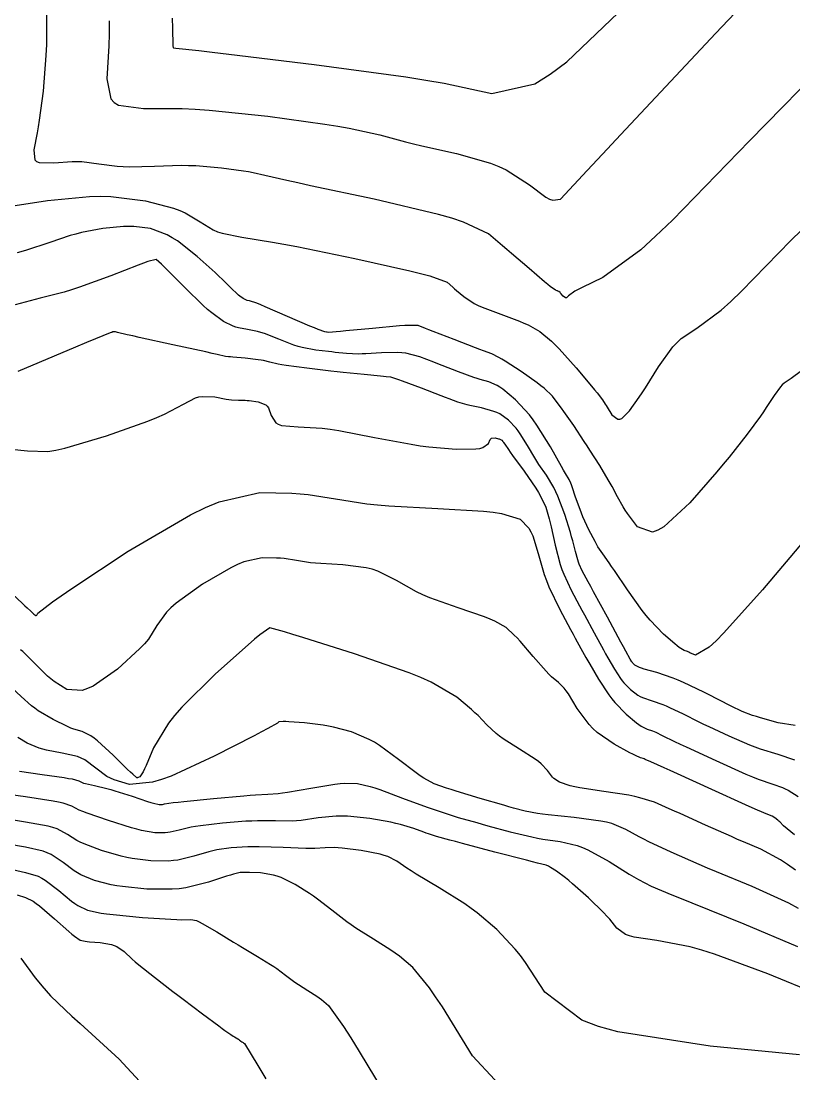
# Model space of a CAD drawing. Header units: metres. Extents: x 837117 to 838479, y 1189012 to 1191015.
# Drawn here: x 837753.26 to 837777.78, y 1189079.19 to 1189112.58 of the extents above; entities that cross this region are included whole.
import ezdxf

# ---------------------------------------------------------------- set-up
doc = ezdxf.new("R2010")
doc.units = ezdxf.units.M
doc.header["$LTSCALE"] = 0.3
doc.layers.add('COTAS 10', color=1, linetype='Continuous')
doc.layers.add('COTAS INT', color=252, linetype='Continuous')

msp = doc.modelspace()

# ---------------------------------------------------------------- linework, layer by layer
at = {"layer": 'COTAS 10'}
for points in [[(837778.022, 1189101.488), (837777.687, 1189101.241), (837777.47, 1189101.098), (837777.411, 1189101.043), (837777.354, 1189100.981), (837777.153, 1189100.704), (837776.903, 1189100.321), (837776.814, 1189100.193), (837776.716, 1189100.055), (837776.294, 1189099.477), (837775.726, 1189098.754), (837775.536, 1189098.525), (837775.332, 1189098.283), (837774.479, 1189097.304), (837773.65, 1189096.541), (837773.461, 1189096.435), (837773.289, 1189096.374), (837772.818, 1189096.538), (837772.503, 1189096.965), (837772.431, 1189097.072), (837772.366, 1189097.173), (837772.183, 1189097.494), (837772.011, 1189097.821), (837771.953, 1189097.925), (837771.889, 1189098.035), (837771.619, 1189098.483), (837771.309, 1189098.973), (837771.22, 1189099.11), (837771.13, 1189099.248), (837770.795, 1189099.751), (837770.483, 1189100.202), (837770.407, 1189100.307), (837770.336, 1189100.404), (837770.119, 1189100.68), (837769.853, 1189100.934), (837769.751, 1189101.017), (837769.637, 1189101.105), (837769.125, 1189101.466), (837768.622, 1189101.793), (837768.515, 1189101.859), (837768.421, 1189101.915), (837768.198, 1189102.028), (837767.934, 1189102.125), (837767.814, 1189102.17), (837767.674, 1189102.223), (837767.002, 1189102.481), (837766.337, 1189102.737), (837766.202, 1189102.789), (837766.088, 1189102.832), (837765.855, 1189102.922), (837765.576, 1189102.93), (837765.434, 1189102.923), (837765.263, 1189102.912), (837764.408, 1189102.836), (837763.564, 1189102.753), (837763.399, 1189102.738), (837763.264, 1189102.726), (837763.024, 1189102.709), (837762.978, 1189102.714), (837762.964, 1189102.716), (837762.95, 1189102.717), (837762.897, 1189102.723), (837762.683, 1189102.803), (837762.568, 1189102.851), (837762.428, 1189102.91), (837761.719, 1189103.216), (837761.007, 1189103.522), (837760.864, 1189103.581), (837760.745, 1189103.629), (837760.514, 1189103.709), (837760.435, 1189103.724), (837760.413, 1189103.73), (837760.391, 1189103.739), (837760.307, 1189103.778), (837760.2, 1189103.857), (837760.162, 1189103.889), (837760.121, 1189103.927), (837759.944, 1189104.101), (837759.654, 1189104.382), (837759.542, 1189104.486), (837759.417, 1189104.602), (837758.849, 1189105.114), (837758.222, 1189105.607), (837758.06, 1189105.71), (837757.902, 1189105.799), (837757.373, 1189105.999), (837756.838, 1189106.064), (837756.677, 1189106.067), (837756.51, 1189106.065), (837755.86, 1189106.003), (837755.183, 1189105.872), (837755, 1189105.826), (837754.818, 1189105.775), (837754.176, 1189105.554), (837753.404, 1189105.3), (837753.14, 1189105.228)], [(837777.795, 1189086.771), (837777.453, 1189087.063), (837777.334, 1189087.182), (837777.303, 1189087.211), (837777.273, 1189087.237), (837777.175, 1189087.312), (837777.086, 1189087.366), (837777.061, 1189087.378), (837777.037, 1189087.389), (837776.951, 1189087.419), (837776.626, 1189087.554), (837776.452, 1189087.631), (837776.241, 1189087.726), (837775.175, 1189088.213), (837774.084, 1189088.713), (837773.858, 1189088.816), (837773.664, 1189088.904), (837773.241, 1189089.094), (837773.064, 1189089.167), (837773.026, 1189089.181), (837772.992, 1189089.193), (837772.91, 1189089.216), (837772.752, 1189089.286), (837772.67, 1189089.328), (837772.571, 1189089.38), (837772.078, 1189089.648), (837771.533, 1189090.023), (837771.402, 1189090.143), (837771.279, 1189090.269), (837770.908, 1189090.781), (837770.625, 1189091.246), (837770.557, 1189091.342), (837770.494, 1189091.425), (837770.307, 1189091.607), (837770.089, 1189091.789), (837770.008, 1189091.872), (837769.917, 1189091.968), (837769.51, 1189092.432), (837769.093, 1189092.911), (837768.996, 1189093.017), (837768.907, 1189093.111), (837768.651, 1189093.354), (837768.293, 1189093.551), (837768.14, 1189093.615), (837767.963, 1189093.684), (837767.13, 1189093.969), (837766.23, 1189094.293), (837766.011, 1189094.386), (837765.805, 1189094.481), (837765.172, 1189094.836), (837764.578, 1189095.135), (837764.397, 1189095.194), (837764.209, 1189095.244), (837763.471, 1189095.337), (837762.768, 1189095.374), (837762.602, 1189095.388), (837762.448, 1189095.403), (837761.998, 1189095.472), (837761.607, 1189095.534), (837761.491, 1189095.545), (837761.371, 1189095.553), (837760.91, 1189095.563), (837760.325, 1189095.429), (837760.127, 1189095.347), (837759.914, 1189095.246), (837759.015, 1189094.719), (837758.185, 1189094.122), (837758.016, 1189093.976), (837757.873, 1189093.839), (837757.574, 1189093.416), (837757.304, 1189092.98), (837757.178, 1189092.835), (837757.031, 1189092.68), (837756.319, 1189092.03), (837755.552, 1189091.494), (837755.371, 1189091.41), (837755.204, 1189091.354), (837754.712, 1189091.383), (837754.316, 1189091.633), (837754.208, 1189091.717), (837754.102, 1189091.806), (837753.727, 1189092.18), (837753.396, 1189092.519), (837753.318, 1189092.587), (837753.244, 1189092.643)], [(837777.951, 1189079.793), (837775.124, 1189080.077), (837772.193, 1189080.527), (837771.581, 1189080.701), (837771.055, 1189080.898), (837769.874, 1189081.789), (837769.266, 1189082.723), (837769.101, 1189082.946), (837768.938, 1189083.153), (837768.36, 1189083.776), (837767.734, 1189084.296), (837767.54, 1189084.439), (837767.337, 1189084.582), (837766.529, 1189085.093), (837765.796, 1189085.532), (837765.64, 1189085.629), (837765.505, 1189085.715), (837765.186, 1189085.939), (837764.899, 1189086.085), (837764.784, 1189086.122), (837764.654, 1189086.157), (837764.055, 1189086.274), (837763.453, 1189086.353), (837763.321, 1189086.365), (837763.204, 1189086.372), (837762.908, 1189086.363), (837762.584, 1189086.342), (837762.45, 1189086.341), (837762.296, 1189086.343), (837761.579, 1189086.368), (837760.814, 1189086.392), (837760.629, 1189086.392), (837760.456, 1189086.391), (837759.931, 1189086.363), (837759.477, 1189086.296), (837759.349, 1189086.269), (837759.22, 1189086.238), (837758.744, 1189086.098), (837758.241, 1189085.976), (837758.095, 1189085.956), (837757.945, 1189085.943), (837757.379, 1189085.947), (837756.783, 1189086.025), (837756.614, 1189086.058), (837756.444, 1189086.096), (837755.817, 1189086.276), (837755.264, 1189086.485), (837755.141, 1189086.541), (837755.03, 1189086.597), (837754.738, 1189086.79), (837754.408, 1189086.965), (837754.273, 1189087.008), (837754.119, 1189087.049), (837753.407, 1189087.178), (837752.699, 1189087.288)]]:
    msp.add_lwpolyline(points, dxfattribs=at)
at = {"layer": 'COTAS INT'}
for points in [[(837756.06, 1189112.588), (837756.059, 1189112.175), (837756.053, 1189111.799), (837755.988, 1189110.752), (837756.106, 1189110.116), (837756.216, 1189110), (837756.359, 1189109.91), (837757.152, 1189109.803), (837758.371, 1189109.803), (837758.783, 1189109.782), (837759.226, 1189109.75), (837761.094, 1189109.559), (837762.902, 1189109.314), (837763.308, 1189109.25), (837763.673, 1189109.186), (837764.649, 1189108.969), (837765.453, 1189108.752), (837765.709, 1189108.689), (837765.979, 1189108.624), (837767.076, 1189108.381), (837768.156, 1189108.076), (837768.415, 1189107.972), (837768.656, 1189107.86), (837769.386, 1189107.385), (837769.913, 1189106.994), (837770.027, 1189106.935), (837770.128, 1189106.896), (837770.375, 1189106.933), (837771.224, 1189107.845), (837771.704, 1189108.358), (837772.29, 1189108.984), (837775.288, 1189112.187), (837778.386, 1189115.449)], [(837778.999, 1189111.47), (837776.37, 1189108.781), (837773.928, 1189106.27), (837773.393, 1189105.76), (837772.919, 1189105.33), (837771.72, 1189104.445), (837771.065, 1189104.136), (837770.936, 1189104.069), (837770.828, 1189104.01), (837770.626, 1189103.865), (837770.565, 1189103.807), (837770.547, 1189103.804), (837770.528, 1189103.807), (837770.455, 1189103.861), (837770.388, 1189103.937), (837770.373, 1189103.954), (837770.36, 1189103.968), (837770.323, 1189104), (837770.29, 1189104.018), (837770.279, 1189104.023), (837770.267, 1189104.028), (837770.215, 1189104.047), (837770.051, 1189104.164), (837769.968, 1189104.23), (837769.869, 1189104.312), (837769.376, 1189104.73), (837768.815, 1189105.212), (837768.673, 1189105.334), (837768.537, 1189105.451), (837768.095, 1189105.829), (837767.293, 1189106.208), (837766.93, 1189106.325), (837766.506, 1189106.446), (837764.465, 1189106.928), (837762.449, 1189107.357), (837762.041, 1189107.446), (837761.697, 1189107.522), (837760.999, 1189107.687), (837760.622, 1189107.771), (837760.481, 1189107.796), (837760.324, 1189107.821), (837759.625, 1189107.915), (837758.81, 1189107.984), (837758.58, 1189107.992), (837758.348, 1189107.996), (837757.494, 1189107.972), (837756.696, 1189107.951), (837756.499, 1189107.956), (837756.313, 1189107.966), (837755.728, 1189108.044), (837755.195, 1189108.114), (837755.042, 1189108.12), (837754.887, 1189108.12), (837754.305, 1189108.07), (837753.845, 1189108.081), (837753.766, 1189108.119), (837753.709, 1189108.173), (837753.677, 1189108.494), (837753.786, 1189109.035), (837753.818, 1189109.227), (837753.851, 1189109.438), (837753.973, 1189110.354), (837754.065, 1189111.487), (837754.078, 1189111.835), (837754.085, 1189112.197), (837754.066, 1189113.627)], [(837758.06, 1189112.677), (837758.07, 1189112.351), (837758.082, 1189111.796), (837758.091, 1189111.744), (837758.1, 1189111.734), (837758.112, 1189111.727), (837758.178, 1189111.718), (837758.901, 1189111.642), (837759.327, 1189111.592), (837759.851, 1189111.53), (837762.562, 1189111.202), (837765.464, 1189110.813), (837766.108, 1189110.711), (837766.684, 1189110.613), (837768.192, 1189110.282), (837769.558, 1189110.588), (837770.045, 1189110.892), (837770.578, 1189111.29), (837772.897, 1189113.518)], [(837752.944, 1189106.713), (837754.101, 1189106.891), (837755.436, 1189107.017), (837755.779, 1189107.023), (837756.11, 1189107.015), (837757.208, 1189106.882), (837758.097, 1189106.648), (837758.296, 1189106.578), (837758.474, 1189106.504), (837758.949, 1189106.217), (837759.358, 1189105.956), (837759.496, 1189105.899), (837759.644, 1189105.849), (837760.265, 1189105.725), (837761.235, 1189105.573), (837761.603, 1189105.506), (837762.014, 1189105.427), (837763.854, 1189105.052), (837765.593, 1189104.664), (837765.939, 1189104.578), (837766.226, 1189104.501), (837766.776, 1189104.298), (837766.96, 1189104.14), (837767.016, 1189104.092), (837767.075, 1189104.041), (837767.308, 1189103.841), (837767.639, 1189103.625), (837767.759, 1189103.565), (837767.892, 1189103.504), (837768.477, 1189103.282), (837769.074, 1189103.062), (837769.215, 1189103.002), (837769.344, 1189102.943), (837769.724, 1189102.733), (837770.088, 1189102.431), (837770.208, 1189102.313), (837770.336, 1189102.181), (837770.87, 1189101.583), (837771.356, 1189101.005), (837771.454, 1189100.887), (837771.537, 1189100.786), (837771.707, 1189100.57), (837771.794, 1189100.436), (837771.825, 1189100.388), (837771.859, 1189100.334), (837772.007, 1189100.097), (837772.194, 1189099.951), (837772.253, 1189099.954), (837772.315, 1189099.977), (837772.565, 1189100.215), (837772.869, 1189100.649), (837772.965, 1189100.795), (837773.067, 1189100.952), (837773.48, 1189101.612), (837773.939, 1189102.247), (837774.071, 1189102.388), (837774.205, 1189102.514), (837774.703, 1189102.843), (837775.471, 1189103.409), (837775.774, 1189103.684), (837776.116, 1189104.011), (837777.678, 1189105.617), (837779.697, 1189107.58)], [(837778.051, 1189096.046), (837776.782, 1189094.542), (837775.557, 1189093.175), (837775.307, 1189092.922), (837775.095, 1189092.725), (837774.652, 1189092.467), (837774.481, 1189092.551), (837774.441, 1189092.569), (837774.404, 1189092.585), (837774.295, 1189092.624), (837774.141, 1189092.717), (837774.076, 1189092.767), (837774, 1189092.828), (837773.645, 1189093.137), (837773.214, 1189093.583), (837773.091, 1189093.73), (837772.965, 1189093.887), (837772.498, 1189094.541), (837772.086, 1189095.156), (837771.996, 1189095.288), (837771.916, 1189095.404), (837771.713, 1189095.686), (837771.564, 1189095.91), (837771.517, 1189095.989), (837771.469, 1189096.075), (837771.277, 1189096.449), (837771.087, 1189096.863), (837771.04, 1189096.976), (837770.996, 1189097.088), (837770.854, 1189097.482), (837770.746, 1189097.805), (837770.722, 1189097.871), (837770.7, 1189097.927), (837770.645, 1189098.045), (837770.531, 1189098.235), (837770.472, 1189098.337), (837770.403, 1189098.46), (837770.055, 1189099.079), (837769.627, 1189099.768), (837769.507, 1189099.934), (837769.386, 1189100.09), (837768.944, 1189100.567), (837768.543, 1189100.902), (837768.449, 1189100.97), (837768.362, 1189101.026), (837768.106, 1189101.137), (837767.831, 1189101.21), (837767.732, 1189101.242), (837767.622, 1189101.279), (837767.141, 1189101.456), (837766.619, 1189101.657), (837766.484, 1189101.709), (837766.352, 1189101.759), (837765.909, 1189101.928), (837765.469, 1189102.045), (837765.339, 1189102.063), (837765.206, 1189102.074), (837764.698, 1189102.063), (837764.205, 1189102.027), (837764.082, 1189102.023), (837763.964, 1189102.022), (837763.587, 1189102.038), (837763.23, 1189102.075), (837763.125, 1189102.086), (837763.019, 1189102.098), (837762.612, 1189102.145), (837762.176, 1189102.229), (837762.049, 1189102.264), (837761.921, 1189102.304), (837761.438, 1189102.488), (837760.983, 1189102.668), (837760.872, 1189102.705), (837760.767, 1189102.735), (837760.443, 1189102.798), (837760.156, 1189102.853), (837760.074, 1189102.878), (837759.992, 1189102.908), (837759.687, 1189103.053), (837759.31, 1189103.324), (837759.181, 1189103.434), (837759.043, 1189103.558), (837758.458, 1189104.132), (837757.921, 1189104.675), (837757.813, 1189104.781), (837757.723, 1189104.867), (837757.546, 1189105.016), (837757.288, 1189104.952), (837757.148, 1189104.903), (837756.977, 1189104.841), (837756.108, 1189104.506), (837755.116, 1189104.14), (837754.867, 1189104.058), (837754.63, 1189103.985), (837753.866, 1189103.791), (837753.079, 1189103.582)], [(837777.818, 1189090.241), (837777.279, 1189090.33), (837776.716, 1189090.484), (837776.587, 1189090.523), (837776.468, 1189090.562), (837776.133, 1189090.69), (837775.789, 1189090.856), (837775.664, 1189090.918), (837775.527, 1189090.988), (837774.923, 1189091.298), (837774.276, 1189091.609), (837774.111, 1189091.68), (837773.952, 1189091.744), (837773.429, 1189091.918), (837773.029, 1189092.033), (837772.947, 1189092.06), (837772.878, 1189092.085), (837772.734, 1189092.155), (837772.674, 1189092.218), (837772.658, 1189092.237), (837772.642, 1189092.258), (837772.587, 1189092.342), (837772.443, 1189092.601), (837772.371, 1189092.732), (837772.286, 1189092.889), (837771.861, 1189093.673), (837771.425, 1189094.478), (837771.332, 1189094.649), (837771.252, 1189094.797), (837771.065, 1189095.145), (837770.966, 1189095.36), (837770.942, 1189095.425), (837770.92, 1189095.492), (837770.851, 1189095.754), (837770.762, 1189096.102), (837770.727, 1189096.224), (837770.687, 1189096.358), (837770.507, 1189096.931), (837770.292, 1189097.515), (837770.23, 1189097.655), (837770.167, 1189097.785), (837769.931, 1189098.176), (837769.692, 1189098.521), (837769.626, 1189098.622), (837769.561, 1189098.726), (837769.329, 1189099.121), (837769.097, 1189099.494), (837769.032, 1189099.584), (837768.967, 1189099.669), (837768.727, 1189099.927), (837768.448, 1189100.121), (837768.359, 1189100.165), (837768.263, 1189100.204), (837767.873, 1189100.311), (837767.499, 1189100.388), (837767.413, 1189100.408), (837767.335, 1189100.427), (837767.119, 1189100.494), (837766.842, 1189100.6), (837766.725, 1189100.644), (837766.591, 1189100.695), (837765.962, 1189100.934), (837765.361, 1189101.16), (837765.245, 1189101.203), (837765.15, 1189101.237), (837764.988, 1189101.291), (837764.847, 1189101.301), (837764.765, 1189101.309), (837764.665, 1189101.318), (837764.149, 1189101.367), (837763.482, 1189101.435), (837763.287, 1189101.456), (837763.087, 1189101.479), (837762.327, 1189101.568), (837761.668, 1189101.655), (837761.531, 1189101.677), (837761.414, 1189101.697), (837761.157, 1189101.761), (837760.959, 1189101.814), (837760.879, 1189101.828), (837760.789, 1189101.842), (837760.373, 1189101.888), (837759.981, 1189101.924), (837759.905, 1189101.931), (837759.844, 1189101.937), (837759.745, 1189101.948), (837759.485, 1189102.006), (837759.324, 1189102.042), (837759.123, 1189102.086), (837758.074, 1189102.314), (837757.013, 1189102.547), (837756.804, 1189102.594), (837756.632, 1189102.633), (837756.32, 1189102.709), (837756.255, 1189102.727), (837756.239, 1189102.729), (837756.224, 1189102.729), (837756.177, 1189102.721), (837756.139, 1189102.707), (837756.13, 1189102.704), (837756.12, 1189102.701), (837756.091, 1189102.694), (837755.625, 1189102.503), (837755.341, 1189102.384), (837754.989, 1189102.237), (837753.158, 1189101.468)], [(837752.945, 1189099.002), (837753.468, 1189098.956), (837754.111, 1189098.935), (837754.366, 1189098.976), (837754.655, 1189099.037), (837755.977, 1189099.425), (837757.288, 1189099.895), (837757.57, 1189100.008), (837757.817, 1189100.113), (837758.415, 1189100.43), (837758.792, 1189100.629), (837758.899, 1189100.659), (837759.007, 1189100.679), (837759.408, 1189100.662), (837759.772, 1189100.594), (837759.857, 1189100.581), (837759.936, 1189100.571), (837760.164, 1189100.56), (837760.37, 1189100.555), (837760.435, 1189100.55), (837760.504, 1189100.544), (837760.78, 1189100.506), (837761.025, 1189100.409), (837761.074, 1189100.365), (837761.115, 1189100.315), (837761.194, 1189100.07), (837761.341, 1189099.837), (837761.424, 1189099.794), (837761.526, 1189099.759), (837762.05, 1189099.71), (837762.814, 1189099.666), (837763.068, 1189099.634), (837763.34, 1189099.594), (837764.477, 1189099.379), (837765.638, 1189099.158), (837765.925, 1189099.113), (837766.199, 1189099.076), (837767.064, 1189099.002), (837767.69, 1189099.013), (837767.812, 1189099.03), (837767.912, 1189099.052), (837768.092, 1189099.181), (837768.145, 1189099.31), (837768.166, 1189099.332), (837768.19, 1189099.349), (837768.299, 1189099.363), (837768.409, 1189099.337), (837768.433, 1189099.329), (837768.455, 1189099.321), (837768.51, 1189099.288), (837768.548, 1189099.248), (837768.558, 1189099.235), (837768.568, 1189099.221), (837768.604, 1189099.162), (837768.72, 1189098.992), (837768.781, 1189098.908), (837768.853, 1189098.807), (837769.218, 1189098.307), (837769.595, 1189097.763), (837769.675, 1189097.634), (837769.744, 1189097.514), (837769.908, 1189097.16), (837770.011, 1189096.798), (837770.043, 1189096.673), (837770.076, 1189096.537), (837770.207, 1189095.96), (837770.369, 1189095.347), (837770.422, 1189095.19), (837770.478, 1189095.038), (837770.708, 1189094.534), (837770.974, 1189094.041), (837771.053, 1189093.896), (837771.133, 1189093.747), (837771.44, 1189093.179), (837771.734, 1189092.642), (837771.806, 1189092.513), (837771.874, 1189092.392), (837772.086, 1189092.024), (837772.277, 1189091.735), (837772.332, 1189091.663), (837772.388, 1189091.595), (837772.597, 1189091.378), (837772.831, 1189091.205), (837772.903, 1189091.165), (837772.978, 1189091.128), (837773.277, 1189091.021), (837773.621, 1189090.906), (837773.726, 1189090.864), (837773.835, 1189090.817), (837774.262, 1189090.611), (837774.761, 1189090.361), (837774.915, 1189090.286), (837775.076, 1189090.208), (837775.716, 1189089.909), (837776.371, 1189089.629), (837776.541, 1189089.564), (837776.707, 1189089.505), (837777.266, 1189089.335), (837777.8, 1189089.152)], [(837752.829, 1189094.554), (837753.294, 1189094.12), (837753.383, 1189094.037), (837753.456, 1189093.971), (837753.577, 1189093.863), (837753.598, 1189093.848), (837753.607, 1189093.838), (837753.619, 1189093.827), (837753.673, 1189093.768), (837753.732, 1189093.729), (837753.746, 1189093.73), (837753.759, 1189093.736), (837753.8, 1189093.801), (837754.259, 1189094.163), (837754.537, 1189094.356), (837754.879, 1189094.589), (837756.659, 1189095.766), (837758.642, 1189096.927), (837759.112, 1189097.15), (837759.548, 1189097.331), (837760.838, 1189097.626), (837761.855, 1189097.606), (837762.119, 1189097.587), (837762.375, 1189097.562), (837763.237, 1189097.426), (837764.229, 1189097.274), (837764.568, 1189097.24), (837764.933, 1189097.209), (837766.484, 1189097.128), (837767.936, 1189097.04), (837768.24, 1189097.005), (837768.501, 1189096.966), (837769.09, 1189096.787), (837769.367, 1189096.494), (837769.432, 1189096.382), (837769.492, 1189096.257), (837769.666, 1189095.694), (837769.856, 1189095.028), (837769.927, 1189094.838), (837770.005, 1189094.644), (837770.352, 1189093.923), (837770.696, 1189093.284), (837770.773, 1189093.143), (837770.841, 1189093.016), (837771.019, 1189092.686), (837771.182, 1189092.395), (837771.24, 1189092.294), (837771.305, 1189092.183), (837771.585, 1189091.707), (837771.912, 1189091.212), (837772.006, 1189091.089), (837772.102, 1189090.972), (837772.459, 1189090.6), (837772.784, 1189090.325), (837772.859, 1189090.269), (837772.928, 1189090.222), (837773.124, 1189090.123), (837773.291, 1189090.068), (837773.342, 1189090.047), (837773.394, 1189090.025), (837773.601, 1189089.925), (837773.995, 1189089.734), (837774.166, 1189089.653), (837774.363, 1189089.561), (837775.299, 1189089.128), (837776.252, 1189088.702), (837776.46, 1189088.615), (837776.644, 1189088.54), (837777.108, 1189088.377), (837777.419, 1189088.271), (837777.506, 1189088.231), (837777.594, 1189088.188), (837777.917, 1189087.994)], [(837777.832, 1189085.657), (837777.578, 1189085.831), (837777.348, 1189085.981), (837776.725, 1189086.323), (837776.176, 1189086.551), (837775.993, 1189086.631), (837775.797, 1189086.717), (837774.975, 1189087.084), (837774.175, 1189087.446), (837773.991, 1189087.528), (837773.824, 1189087.603), (837773.359, 1189087.807), (837772.896, 1189087.953), (837772.729, 1189087.991), (837772.547, 1189088.028), (837771.752, 1189088.152), (837770.988, 1189088.268), (837770.825, 1189088.299), (837770.683, 1189088.331), (837770.348, 1189088.441), (837770.168, 1189088.565), (837770.125, 1189088.604), (837770.085, 1189088.645), (837769.963, 1189088.814), (837769.764, 1189089.028), (837769.675, 1189089.099), (837769.572, 1189089.175), (837769.076, 1189089.488), (837768.557, 1189089.816), (837768.439, 1189089.902), (837768.333, 1189089.984), (837768.04, 1189090.261), (837767.761, 1189090.555), (837767.662, 1189090.648), (837767.555, 1189090.746), (837767.089, 1189091.142), (837766.272, 1189091.613), (837765.943, 1189091.759), (837765.569, 1189091.91), (837763.844, 1189092.51), (837762.205, 1189093.027), (837761.885, 1189093.127), (837761.622, 1189093.207), (837761.156, 1189093.338), (837760.838, 1189093.119), (837760.669, 1189092.979), (837760.464, 1189092.803), (837759.433, 1189091.882), (837758.364, 1189090.824), (837758.136, 1189090.563), (837757.938, 1189090.316), (837757.467, 1189089.536), (837757.231, 1189088.976), (837757.181, 1189088.866), (837757.137, 1189088.776), (837757.034, 1189088.616), (837756.982, 1189088.592), (837756.97, 1189088.588), (837756.959, 1189088.584), (837756.931, 1189088.582), (837756.804, 1189088.694), (837756.731, 1189088.764), (837756.642, 1189088.85), (837756.185, 1189089.301), (837755.692, 1189089.756), (837755.58, 1189089.845), (837755.479, 1189089.918), (837755.205, 1189090.048), (837754.939, 1189090.123), (837754.844, 1189090.161), (837754.739, 1189090.206), (837754.28, 1189090.43), (837753.809, 1189090.708), (837753.696, 1189090.787), (837753.59, 1189090.868), (837753.271, 1189091.165), (837752.985, 1189091.423)], [(837777.923, 1189084.443), (837777.619, 1189084.608), (837776.457, 1189085.14), (837775.325, 1189085.6), (837775.04, 1189085.719), (837774.768, 1189085.835), (837773.885, 1189086.222), (837773.177, 1189086.555), (837773.015, 1189086.636), (837772.867, 1189086.712), (837772.452, 1189086.948), (837772.005, 1189087.129), (837771.836, 1189087.172), (837771.649, 1189087.211), (837770.809, 1189087.323), (837769.983, 1189087.407), (837769.803, 1189087.429), (837769.646, 1189087.45), (837769.255, 1189087.521), (837768.883, 1189087.623), (837768.737, 1189087.665), (837768.572, 1189087.712), (837767.822, 1189087.931), (837767.069, 1189088.156), (837766.902, 1189088.208), (837766.754, 1189088.255), (837766.371, 1189088.387), (837766.037, 1189088.568), (837765.92, 1189088.646), (837765.792, 1189088.737), (837765.241, 1189089.165), (837764.633, 1189089.608), (837764.47, 1189089.708), (837764.308, 1189089.798), (837763.74, 1189090.039), (837763.174, 1189090.191), (837763.013, 1189090.224), (837762.851, 1189090.253), (837762.251, 1189090.327), (837761.755, 1189090.362), (837761.658, 1189090.366), (837761.579, 1189090.369), (837761.44, 1189090.36), (837761.419, 1189090.34), (837761.414, 1189090.335), (837761.411, 1189090.33), (837761.401, 1189090.314), (837761.089, 1189090.146), (837760.894, 1189090.044), (837760.653, 1189089.919), (837759.388, 1189089.268), (837758.02, 1189088.64), (837757.714, 1189088.529), (837757.438, 1189088.446), (837756.705, 1189088.372), (837756.219, 1189088.516), (837756.1, 1189088.569), (837755.988, 1189088.629), (837755.638, 1189088.893), (837755.288, 1189089.15), (837755.175, 1189089.206), (837755.056, 1189089.254), (837754.567, 1189089.368), (837754.074, 1189089.458), (837753.951, 1189089.49), (837753.834, 1189089.526), (837753.462, 1189089.679), (837753.16, 1189089.858)], [(837753.209, 1189088.793), (837753.93, 1189088.688), (837754.632, 1189088.589), (837754.77, 1189088.566), (837754.884, 1189088.545), (837755.091, 1189088.485), (837755.197, 1189088.434), (837755.246, 1189088.418), (837755.305, 1189088.402), (837755.589, 1189088.338), (837755.981, 1189088.245), (837756.107, 1189088.21), (837756.241, 1189088.171), (837756.786, 1189087.998), (837757.279, 1189087.836), (837757.379, 1189087.805), (837757.464, 1189087.78), (837757.641, 1189087.736), (837757.714, 1189087.736), (837757.733, 1189087.737), (837757.752, 1189087.74), (837757.817, 1189087.756), (837758.092, 1189087.795), (837758.244, 1189087.812), (837758.428, 1189087.832), (837759.367, 1189087.927), (837760.332, 1189088.016), (837760.533, 1189088.033), (837760.705, 1189088.045), (837761.09, 1189088.06), (837761.421, 1189088.084), (837761.559, 1189088.103), (837761.717, 1189088.126), (837762.458, 1189088.256), (837763.216, 1189088.378), (837763.386, 1189088.398), (837763.537, 1189088.411), (837763.939, 1189088.407), (837764.333, 1189088.309), (837764.48, 1189088.263), (837764.643, 1189088.208), (837765.368, 1189087.942), (837766.144, 1189087.653), (837766.339, 1189087.584), (837766.526, 1189087.52), (837767.13, 1189087.328), (837767.716, 1189087.161), (837767.891, 1189087.112), (837768.072, 1189087.063), (837768.776, 1189086.874), (837769.47, 1189086.709), (837769.645, 1189086.673), (837769.814, 1189086.642), (837770.362, 1189086.566), (837770.905, 1189086.44), (837771.071, 1189086.377), (837771.242, 1189086.301), (837771.914, 1189085.926), (837772.554, 1189085.531), (837772.705, 1189085.442), (837772.845, 1189085.363), (837773.254, 1189085.151), (837773.909, 1189084.875), (837774.202, 1189084.755), (837774.545, 1189084.616), (837776.189, 1189083.957), (837777.89, 1189083.234)], [(837778.543, 1189081.707), (837776.954, 1189082.362), (837775.255, 1189082.988), (837774.857, 1189083.114), (837774.49, 1189083.219), (837773.428, 1189083.428), (837772.711, 1189083.533), (837772.563, 1189083.573), (837772.436, 1189083.617), (837772.16, 1189083.813), (837771.939, 1189084.098), (837771.848, 1189084.198), (837771.744, 1189084.306), (837771.258, 1189084.774), (837770.755, 1189085.225), (837770.64, 1189085.323), (837770.536, 1189085.409), (837770.246, 1189085.626), (837770.061, 1189085.74), (837770.022, 1189085.762), (837769.989, 1189085.78), (837769.916, 1189085.81), (837769.645, 1189085.877), (837769.487, 1189085.917), (837769.293, 1189085.967), (837768.296, 1189086.228), (837767.262, 1189086.502), (837767.045, 1189086.56), (837766.859, 1189086.61), (837766.438, 1189086.726), (837766.191, 1189086.804), (837766.115, 1189086.83), (837766.035, 1189086.858), (837765.718, 1189086.976), (837765.298, 1189087.104), (837765.153, 1189087.138), (837764.996, 1189087.172), (837764.326, 1189087.29), (837763.617, 1189087.363), (837763.435, 1189087.368), (837763.261, 1189087.367), (837762.683, 1189087.31), (837762.151, 1189087.234), (837762.004, 1189087.222), (837761.858, 1189087.213), (837761.335, 1189087.214), (837760.759, 1189087.218), (837760.581, 1189087.213), (837760.394, 1189087.204), (837759.649, 1189087.145), (837758.953, 1189087.064), (837758.796, 1189087.04), (837758.656, 1189087.017), (837758.28, 1189086.927), (837757.997, 1189086.858), (837757.914, 1189086.847), (837757.83, 1189086.839), (837757.51, 1189086.842), (837757.084, 1189086.916), (837756.932, 1189086.953), (837756.765, 1189086.998), (837756.042, 1189087.224), (837755.365, 1189087.461), (837755.228, 1189087.514), (837755.112, 1189087.561), (837754.877, 1189087.683), (837754.595, 1189087.779), (837754.451, 1189087.81), (837754.277, 1189087.843), (837753.409, 1189087.976), (837752.553, 1189088.095)], [(837768.996, 1189078.239), (837767.587, 1189079.765), (837766.627, 1189081.315), (837766.41, 1189081.641), (837766.215, 1189081.923), (837765.689, 1189082.57), (837765.263, 1189082.924), (837765.131, 1189083.021), (837764.993, 1189083.118), (837764.443, 1189083.466), (837763.881, 1189083.817), (837763.735, 1189083.916), (837763.594, 1189084.016), (837763.117, 1189084.385), (837762.667, 1189084.738), (837762.541, 1189084.828), (837762.416, 1189084.915), (837761.959, 1189085.203), (837761.511, 1189085.421), (837761.39, 1189085.465), (837761.271, 1189085.5), (837760.855, 1189085.568), (837760.509, 1189085.582), (837760.435, 1189085.584), (837760.37, 1189085.585), (837760.214, 1189085.581), (837760.002, 1189085.528), (837759.902, 1189085.497), (837759.784, 1189085.46), (837759.208, 1189085.27), (837758.486, 1189085.094), (837758.276, 1189085.066), (837758.061, 1189085.047), (837757.248, 1189085.052), (837756.482, 1189085.134), (837756.297, 1189085.162), (837756.123, 1189085.194), (837755.592, 1189085.329), (837755.163, 1189085.509), (837755.054, 1189085.569), (837754.948, 1189085.632), (837754.6, 1189085.898), (837754.221, 1189086.151), (837754.096, 1189086.206), (837753.962, 1189086.255), (837753.405, 1189086.38), (837752.844, 1189086.481)], [(837752.99, 1189085.675), (837753.403, 1189085.582), (837753.804, 1189085.461), (837753.918, 1189085.404), (837754.033, 1189085.336), (837754.461, 1189085.006), (837754.866, 1189084.668), (837754.967, 1189084.596), (837755.062, 1189084.533), (837755.367, 1189084.381), (837755.802, 1189084.291), (837755.979, 1189084.267), (837756.181, 1189084.243), (837757.117, 1189084.158), (837758.019, 1189084.097), (837758.2, 1189084.088), (837758.35, 1189084.083), (837758.644, 1189084.094), (837758.831, 1189084.053), (837758.914, 1189084.016), (837759.01, 1189083.968), (837759.473, 1189083.699), (837760.006, 1189083.372), (837760.147, 1189083.286), (837760.286, 1189083.203), (837760.763, 1189082.921), (837761.179, 1189082.667), (837761.279, 1189082.602), (837761.372, 1189082.538), (837761.654, 1189082.326), (837761.907, 1189082.131), (837761.982, 1189082.078), (837762.059, 1189082.025), (837762.357, 1189081.839), (837762.649, 1189081.654), (837762.722, 1189081.603), (837762.792, 1189081.551), (837763.018, 1189081.363), (837763.493, 1189080.693), (837763.72, 1189080.337), (837763.988, 1189079.908), (837765.301, 1189077.741)], [(837753.135, 1189084.868), (837753.401, 1189084.784), (837753.646, 1189084.667), (837753.741, 1189084.602), (837753.846, 1189084.522), (837754.323, 1189084.114), (837754.784, 1189083.704), (837754.879, 1189083.623), (837754.961, 1189083.557), (837755.142, 1189083.434), (837755.295, 1189083.403), (837755.359, 1189083.395), (837755.432, 1189083.386), (837755.776, 1189083.355), (837756.137, 1189083.293), (837756.222, 1189083.264), (837756.301, 1189083.231), (837756.529, 1189083.07), (837756.789, 1189082.828), (837756.888, 1189082.744), (837756.999, 1189082.652), (837757.494, 1189082.258), (837758.075, 1189081.811), (837758.239, 1189081.686), (837758.405, 1189081.559), (837759.018, 1189081.098), (837759.535, 1189080.714), (837759.641, 1189080.636), (837759.73, 1189080.571), (837759.917, 1189080.439), (837759.992, 1189080.393), (837760.011, 1189080.382), (837760.029, 1189080.371), (837760.088, 1189080.336), (837760.136, 1189080.307), (837760.147, 1189080.299), (837760.158, 1189080.292), (837760.19, 1189080.268), (837760.219, 1189080.245), (837760.237, 1189080.233), (837760.271, 1189080.212), (837760.305, 1189080.19), (837760.321, 1189080.178), (837760.347, 1189080.157), (837760.771, 1189079.463), (837761.029, 1189079.033)], [(837753.252, 1189082.868), (837753.716, 1189082.243), (837753.823, 1189082.104), (837753.921, 1189081.982), (837754.196, 1189081.665), (837754.661, 1189081.226), (837754.878, 1189081.025), (837755.134, 1189080.791), (837756.378, 1189079.661), (837757.919, 1189077.993)]]:
    msp.add_lwpolyline(points, dxfattribs=at)

doc.saveas('drawing.dxf')
